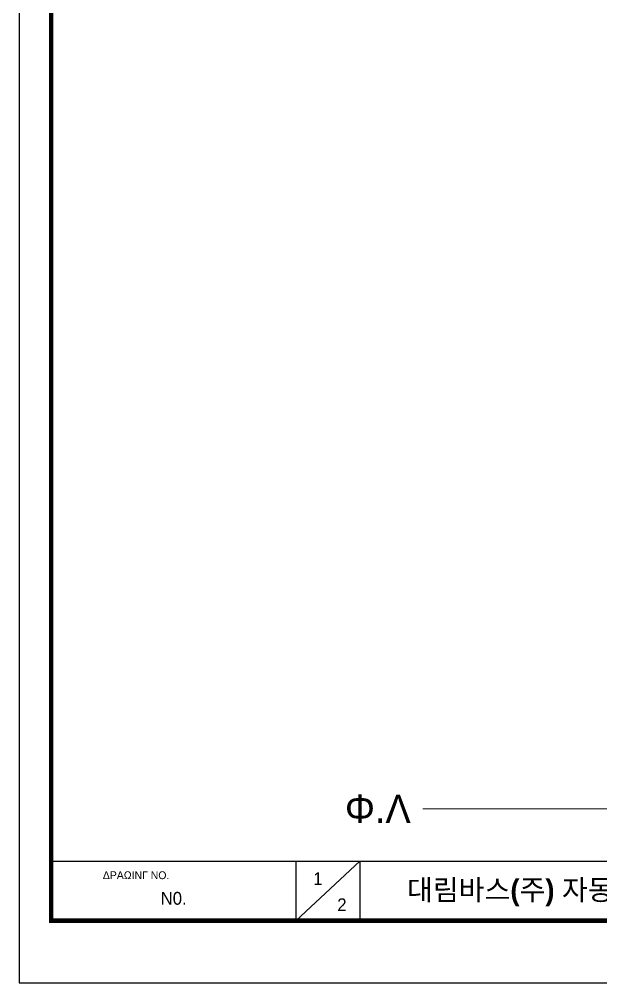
# Model space of a CAD drawing. Extents: x 0 to 3160, y 0 to 2315.
# Drawn here: x 0 to 927, y 0 to 1536 of the extents above; entities that cross this region are included whole.
import ezdxf

# ---------------------------------------------------------------- set-up
doc = ezdxf.new("R2010")
doc.units = 0
doc.header["$LTSCALE"] = 10
doc.header["$MEASUREMENT"] = 0
doc.layers.get('0').update_dxf_attribs({"linetype": 'CONTINUOUS'})
doc.layers.add('치수선', color=7, linetype='CONTINUOUS', lineweight=20)
doc.styles.get("Standard").update_dxf_attribs({"font": 'SYMBOL'})
doc.styles.add('단선완성형', font='')
doc.styles.get('단선완성형').set_extended_font_data('Gulim')

msp = doc.modelspace()

# ---------------------------------------------------------------- linework, layer by layer
at = {"color": 5}
msp.add_line((50.81, 193.97), (2594.86, 193.97), dxfattribs=at)
at = {"color": 5, "ltscale": 40}
for p, q in [((440.77, 193.97), (440.77, 98.77)), ((440.77, 193.97), (440.77, 98.77)), ((542.67, 193.97), (440.77, 98.77)), ((542.67, 193.97), (440.77, 98.77)), ((542.67, 193.97), (542.67, 98.77)), ((542.67, 193.97), (542.67, 98.77))]:
    msp.add_line(p, q, dxfattribs=at)
at = {"ltscale": 0.5}
msp.add_lwpolyline([(0, 0), (3159.52, 0), (3159.52, 2315.04), (0, 2315.04)], close=True, dxfattribs=at)
at = {"color": 5, "linetype": 'ByBlock', "lineweight": 200, "const_width": 7.28}
msp.add_lwpolyline([(50.81, 99.13), (3108.41, 99.13), (3108.41, 2261.29), (50.81, 2261.29)], close=True, dxfattribs=at)
at = {"layer": '치수선'}
msp.add_line((1882.2, 277.42), (643.08, 277.42), dxfattribs=at)

# ---------------------------------------------------------------- texts
at = {"color": 5, "ltscale": 40}
msp.add_text('DRAWING NO.', height=12.4683, dxfattribs=at).set_placement((133.18, 165.17))
at = {"attachment_point": 1, "style": '단선완성형'}
for s, insert, char_height, width in [('1', (468.49, 176.12), 20.4, 28.476), ('N0. ', (225.25, 144.78), 20.404, 128.0015), ('2', (506.77, 134.53), 20.4, 28.476)]:
    msp.add_mtext(s, dxfattribs=dict(at, insert=insert, char_height=char_height, width=width))
at = {"color": 2, "insert": (618.03, 164.63), "char_height": 32.7922, "width": 1570.8308, "attachment_point": 1, "style": '단선완성형'}
msp.add_mtext('{\\fPretendard Variable SemiBold|b0|i0|c129|p2;대림바스(주)} 자동온도조절식_타원 썸머_대샤워수전_DL S3320', dxfattribs=at)
at = {"layer": '치수선', "insert": (623.82, 299.85), "char_height": 45, "attachment_point": 3}
msp.add_mtext_dynamic_manual_height_columns('F.L', width=17.4109, gutter_width=12.5, heights=[0], dxfattribs=at)

doc.saveas('drawing.dxf')
